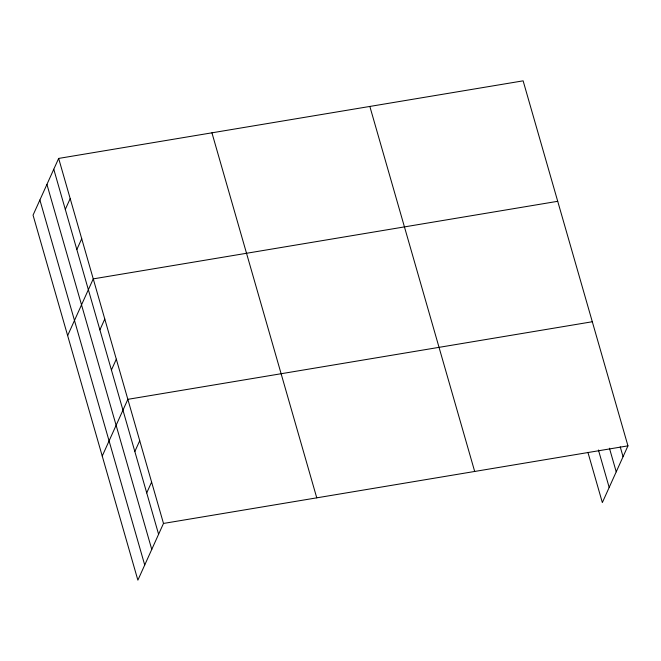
<?xml version="1.0" encoding="UTF-8"?>
<svg xmlns="http://www.w3.org/2000/svg" width="661" height="661" viewBox="0 0 661 661"><rect width="100%" height="100%" fill="white"/><g stroke="black" fill="none" stroke-linecap="round" stroke-linejoin="round"><path stroke-width="0.99" d="M58.655 158.425L33.05 215.139L137.876 580.16L163.49 523.446L58.655 158.425L523.124 80.84L627.95 445.861L602.345 502.575L587.918 452.339M65.299 209.405L70.19 198.581M76.833 249.561L81.724 238.728M67.645 335.598L93.251 278.884L557.71 201.299M99.894 329.864L104.785 319.032M111.428 370.011L116.311 359.187M102.24 456.049L127.846 399.335L592.306 321.75M134.836 451.529L139.727 440.705M146.717 492.899L151.609 482.076M163.49 523.446L627.95 445.861M620.233 446.836L623.059 456.685M609.434 448.191L616.226 471.83M598.428 450.001L609.178 487.43M369.846 106.446L474.681 471.458M211.933 132.82L316.759 497.84M53.772 169.257L158.599 534.27M46.931 184.394L151.766 549.415M39.891 200.002L144.718 565.015"/></g></svg>
